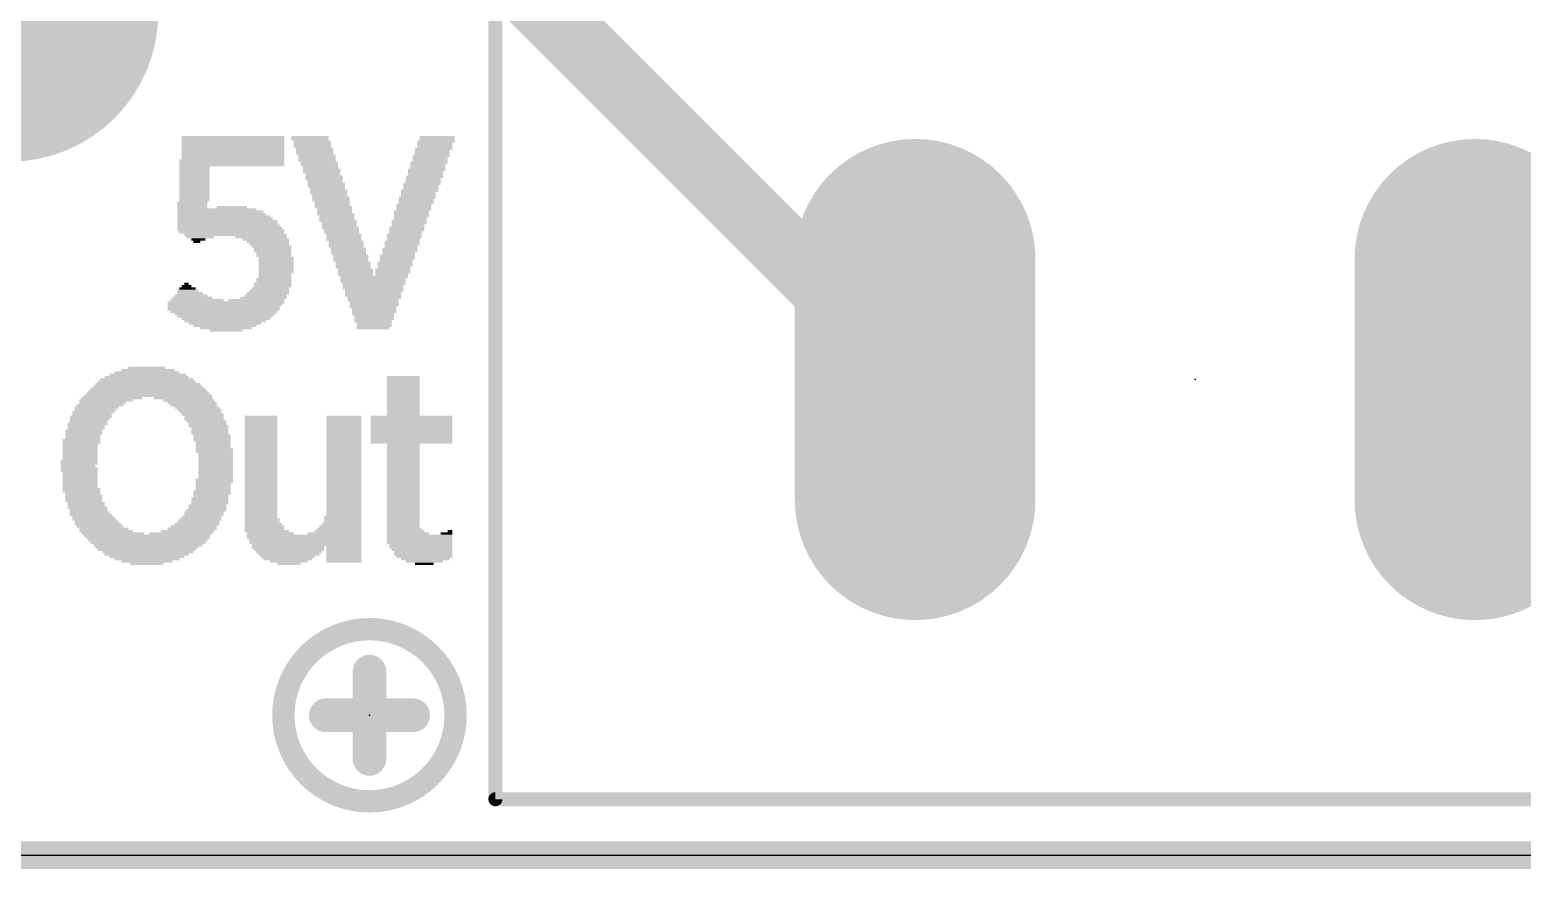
# Model space of a CAD drawing. Extents: x -1.3 to 65.2, y -0.1 to 30.9.
# Drawn here: x 11.01 to 24.56, y -0.13 to 7.49 of the extents above; entities that cross this region are included whole.
import ezdxf

# ---------------------------------------------------------------- set-up
doc = ezdxf.new("R2010")
doc.units = 0
for name, color, linetype in [('1', 12, 'CONTINUOUS'), ('16', 132, 'CONTINUOUS'), ('17', 110, 'CONTINUOUS'), ('20', 40, 'CONTINUOUS'), ('200', 40, 'CONTINUOUS'), ('21', 40, 'CONTINUOUS'), ('23', 53, 'CONTINUOUS')]:
    doc.layers.add(name, color=color, linetype=linetype)

# ---------------------------------------------------------------- blocks, each defined once
blk = doc.blocks.new('LONGP100')
at = {"const_width": 1}
blk.add_lwpolyline([(-0.5, 0), (0.5, 0)], dxfattribs=at)
at = {"const_width": 0.5}
for points in [[(-0.5, 0.25, 1), (-0.5, -0.25)], [(0.5, -0.25, 1), (0.5, 0.25)]]:
    blk.add_lwpolyline(points, format="xyb", dxfattribs=at)
blk = doc.blocks.new('RECT')
blk.add_solid([(-0.5, -0.5), (0.5, -0.5), (-0.5, 0.5), (0.5, 0.5)])

msp = doc.modelspace()

# ---------------------------------------------------------------- linework, layer by layer
at = {"layer": '1', "const_width": 0.6096}
msp.add_lwpolyline([(15.367, 8.001), (19.05, 4.318)], dxfattribs=at)
at = {"layer": '1', "const_width": 0.3048}
msp.add_lwpolyline([(18.9422, 4.2102, 1), (19.1578, 4.4258)], format="xyb", dxfattribs=at)
at = {"layer": '16', "const_width": 0.254}
msp.add_lwpolyline([(0, 0), (65.024, 0)], dxfattribs=at)
at = {"layer": '20'}
msp.add_line((3, 0), (62, 0), dxfattribs=at)
at = {"layer": '21'}
for points, const_width in [([(15.24, 0.508), (15.24, 9.398)], 0.127), ([(14.097, 1.6668), (14.097, 0.8732)], 0.3048), ([(14.4938, 1.27), (13.7001, 1.27)], 0.3048), ([(27.94, 0.508), (15.24, 0.508)], 0.127)]:
    msp.add_lwpolyline(points, dxfattribs=dict(at, const_width=const_width))
for points, const_width in [([(14.097, 0.4883, 1), (14.097, 2.0517, 1), (14.097, 0.4883)], 0.2032), ([(14.1732, 1.6668, 1), (14.0208, 1.6668)], 0.1524), ([(13.7001, 1.3462, 1), (13.7001, 1.1938)], 0.1524), ([(14.4938, 1.1938, 1), (14.4938, 1.3462)], 0.1524), ([(14.0208, 0.8732, 1), (14.1732, 0.8732)], 0.1524), ([(15.24, 0.5397, 1), (15.24, 0.4763)], 0.0635), ([(15.2082, 0.508, 1), (15.2718, 0.508)], 0.0635)]:
    msp.add_lwpolyline(points, format="xyb", dxfattribs=dict(at, const_width=const_width))
at = {"layer": '23'}
for p in [(21.59, 4.318), (14.097, 1.27)]:
    msp.add_point(p, dxfattribs=at)

# ---------------------------------------------------------------- block references
at = {"layer": '17', "xscale": 2.7, "yscale": 2.7}
msp.add_blockref('LONGP100', (9.48, 7.646), dxfattribs=at)
msp.add_blockref('LONGP100', (9.48, 7.646), dxfattribs=at)
at = {"layer": '17', "xscale": 2.1844, "yscale": 2.1844, "rotation": 270}
for p in [(19.05, 4.318), (19.05, 4.318), (24.13, 4.318), (24.13, 4.318)]:
    msp.add_blockref('LONGP100', p, dxfattribs=at)
at = {"layer": '200'}
for p, xscale, yscale in [((12.8588, 6.5193), 0.9322, 0.0211), ((12.8588, 6.4982), 0.9322, 0.0211), ((13.5572, 6.5193), 0.3378, 0.0211), ((13.5572, 6.4982), 0.3378, 0.0211), ((14.7104, 6.5193), 0.3175, 0.0211), ((14.7104, 6.4982), 0.3175, 0.0211), ((12.8588, 6.477), 0.9322, 0.0213), ((12.8588, 6.4558), 0.9322, 0.0211), ((12.8588, 6.4347), 0.9322, 0.0211), ((12.8588, 6.4135), 0.9322, 0.0213), ((12.8588, 6.3923), 0.9322, 0.0211), ((12.8588, 6.3712), 0.9322, 0.0211), ((13.5788, 6.477), 0.3404, 0.0213), ((13.5788, 6.4558), 0.3404, 0.0211), ((13.5788, 6.4347), 0.3404, 0.0211), ((13.6004, 6.4135), 0.3378, 0.0213), ((13.6004, 6.3923), 0.3378, 0.0211), ((13.6004, 6.3712), 0.3378, 0.0211), ((14.6799, 6.4135), 0.3378, 0.0213), ((14.6685, 6.3923), 0.315, 0.0211), ((14.6685, 6.3712), 0.315, 0.0211), ((14.6901, 6.4558), 0.3175, 0.0211), ((14.6901, 6.4347), 0.3175, 0.0211), ((14.7003, 6.477), 0.3378, 0.0213), ((12.8486, 6.3077), 0.9525, 0.0211), ((12.8486, 6.2865), 0.9525, 0.0213), ((12.8486, 6.2653), 0.9525, 0.0211), ((12.5095, 6.2442), 0.2743, 0.0211), ((12.5095, 6.223), 0.2743, 0.0213), ((12.8588, 6.35), 0.9322, 0.0213), ((12.8588, 6.3288), 0.9322, 0.0211), ((13.6208, 6.35), 0.3378, 0.0213), ((13.6208, 6.3288), 0.3378, 0.0211), ((13.6208, 6.3077), 0.3378, 0.0211), ((13.6423, 6.2865), 0.3404, 0.0213), ((13.6423, 6.2653), 0.3404, 0.0211), ((13.6525, 6.2442), 0.32, 0.0211), ((13.6627, 6.223), 0.3404, 0.0213), ((14.6164, 6.223), 0.3378, 0.0213), ((14.6368, 6.2865), 0.3378, 0.0213), ((14.6266, 6.2653), 0.3175, 0.0211), ((14.6266, 6.2442), 0.3175, 0.0211), ((14.6571, 6.35), 0.3378, 0.0213), ((14.6469, 6.3288), 0.3175, 0.0211), ((14.6469, 6.3077), 0.3175, 0.0211), ((12.5095, 6.2018), 0.2743, 0.0211), ((12.5095, 6.1807), 0.2743, 0.0211), ((12.5095, 6.1595), 0.2743, 0.0213), ((12.5095, 6.1383), 0.2743, 0.0211), ((12.5095, 6.1172), 0.2743, 0.0211), ((12.5095, 6.096), 0.2743, 0.0213), ((13.6627, 6.2018), 0.3404, 0.0211), ((13.6741, 6.1807), 0.3175, 0.0211), ((13.6843, 6.1595), 0.3378, 0.0213), ((13.6843, 6.1383), 0.3378, 0.0211), ((13.7058, 6.096), 0.3404, 0.0213), ((13.6944, 6.1172), 0.3175, 0.0211), ((14.5732, 6.096), 0.3378, 0.0213), ((14.5948, 6.1595), 0.3404, 0.0213), ((14.5834, 6.1383), 0.3175, 0.0211), ((14.5834, 6.1172), 0.3175, 0.0211), ((14.6063, 6.2018), 0.3175, 0.0211), ((14.6063, 6.1807), 0.3175, 0.0211), ((12.5095, 6.0748), 0.2743, 0.0211), ((12.5095, 6.0537), 0.2743, 0.0211), ((12.5095, 6.0325), 0.2743, 0.0213), ((12.5095, 6.0113), 0.2743, 0.0211), ((12.5095, 5.9902), 0.2743, 0.0211), ((12.5095, 5.969), 0.2743, 0.0213), ((13.7058, 6.0748), 0.3404, 0.0211), ((13.7274, 6.0325), 0.3378, 0.0213), ((13.7274, 6.0113), 0.3378, 0.0211), ((13.7173, 6.0537), 0.3175, 0.0211), ((13.7477, 5.969), 0.3378, 0.0213), ((13.7376, 5.9902), 0.3175, 0.0211), ((14.5301, 5.969), 0.3378, 0.0213), ((14.5529, 6.0325), 0.3378, 0.0213), ((14.5415, 6.0113), 0.315, 0.0211), ((14.5415, 5.9902), 0.315, 0.0211), ((14.5631, 6.0748), 0.3175, 0.0211), ((14.5631, 6.0537), 0.3175, 0.0211), ((12.7114, 5.8632), 0.7188, 0.0211), ((12.7533, 5.8208), 0.8026, 0.0211), ((12.4892, 5.9267), 0.2743, 0.0211), ((12.4892, 5.9055), 0.2743, 0.0213), ((12.4892, 5.8843), 0.2743, 0.0211), ((12.7432, 5.842), 0.7823, 0.0213), ((12.5095, 5.9478), 0.2743, 0.0211), ((12.8473, 5.8843), 0.2743, 0.0211), ((13.7477, 5.9478), 0.3378, 0.0211), ((13.7579, 5.9267), 0.3175, 0.0211), ((13.7579, 5.9055), 0.3175, 0.0213), ((13.7693, 5.8843), 0.3404, 0.0211), ((13.7808, 5.8632), 0.3175, 0.0211), ((13.7808, 5.842), 0.3175, 0.0213), ((13.7909, 5.8208), 0.3378, 0.0211), ((14.4793, 5.842), 0.3175, 0.0213), ((14.4793, 5.8208), 0.3175, 0.0211), ((14.4996, 5.9055), 0.3175, 0.0213), ((14.4996, 5.8843), 0.3175, 0.0211), ((14.4996, 5.8632), 0.3175, 0.0211), ((14.5199, 5.9478), 0.3175, 0.0211), ((14.5199, 5.9267), 0.3175, 0.0211), ((12.7749, 5.7997), 0.8458, 0.0211), ((12.8067, 5.7573), 0.9093, 0.0211), ((12.8067, 5.7362), 0.9093, 0.0211), ((12.8168, 5.715), 0.9296, 0.0213), ((12.7851, 5.7785), 0.8661, 0.0213), ((12.8283, 5.6938), 0.9525, 0.0211), ((13.8011, 5.7997), 0.3175, 0.0211), ((13.8011, 5.7785), 0.3175, 0.0213), ((13.8113, 5.7573), 0.3378, 0.0211), ((13.8328, 5.6938), 0.3404, 0.0211), ((13.8214, 5.7362), 0.3175, 0.0211), ((13.8214, 5.715), 0.3175, 0.0213), ((14.4361, 5.6938), 0.3175, 0.0211), ((14.4564, 5.7573), 0.3175, 0.0211), ((14.4564, 5.7362), 0.3175, 0.0211), ((14.4463, 5.715), 0.2972, 0.0213), ((14.4678, 5.7785), 0.2946, 0.0213), ((14.4793, 5.7997), 0.3175, 0.0211), ((12.8384, 5.6727), 0.9728, 0.0211), ((12.8486, 5.6515), 0.9525, 0.0213), ((12.8803, 5.6303), 0.9296, 0.0211), ((12.5628, 5.6092), 0.254, 0.0211), ((12.5425, 5.588), 0.127, 0.0213), ((12.5311, 5.5668), 0.0635, 0.0211), ((13.1128, 5.6092), 0.4648, 0.0211), ((13.1547, 5.588), 0.4216, 0.0213), ((13.175, 5.5668), 0.381, 0.0211), ((13.1864, 5.5457), 0.3581, 0.0211), ((13.8443, 5.6727), 0.3175, 0.0211), ((13.8443, 5.6515), 0.3175, 0.0213), ((13.8646, 5.6303), 0.3175, 0.0211), ((13.8646, 5.6092), 0.3175, 0.0211), ((13.8646, 5.588), 0.3175, 0.0213), ((13.8849, 5.5668), 0.3175, 0.0211), ((13.8849, 5.5457), 0.3175, 0.0211), ((14.3929, 5.5668), 0.3175, 0.0211), ((14.3929, 5.5457), 0.3175, 0.0211), ((14.4145, 5.6303), 0.315, 0.0211), ((14.4145, 5.6092), 0.315, 0.0211), ((14.4043, 5.588), 0.2946, 0.0213), ((14.4361, 5.6727), 0.3175, 0.0211), ((14.4247, 5.6515), 0.2946, 0.0213), ((13.208, 5.5245), 0.3607, 0.0213), ((13.2194, 5.5033), 0.3378, 0.0211), ((13.2194, 5.4822), 0.3378, 0.0211), ((13.2296, 5.461), 0.3175, 0.0213), ((13.2296, 5.4398), 0.3175, 0.0211), ((13.2499, 5.4187), 0.3175, 0.0211), ((13.8849, 5.5245), 0.3175, 0.0213), ((13.9078, 5.5033), 0.3175, 0.0211), ((13.9078, 5.4822), 0.3175, 0.0211), ((13.9078, 5.461), 0.3175, 0.0213), ((13.9281, 5.4398), 0.3175, 0.0211), ((13.9281, 5.4187), 0.3175, 0.0211), ((14.3523, 5.4398), 0.3175, 0.0211), ((14.3523, 5.4187), 0.3175, 0.0211), ((14.3624, 5.461), 0.2972, 0.0213), ((14.3726, 5.5033), 0.3175, 0.0211), ((14.3726, 5.4822), 0.3175, 0.0211), ((14.3828, 5.5245), 0.2972, 0.0213), ((13.2499, 5.3975), 0.3175, 0.0213), ((13.2499, 5.3763), 0.3175, 0.0211), ((13.2499, 5.3552), 0.3175, 0.0211), ((13.2499, 5.334), 0.3175, 0.0213), ((13.2499, 5.3128), 0.3175, 0.0211), ((13.2499, 5.2917), 0.3175, 0.0211), ((13.9281, 5.3975), 0.3175, 0.0213), ((13.9484, 5.3763), 0.3175, 0.0211), ((13.9484, 5.3552), 0.3175, 0.0211), ((13.9484, 5.334), 0.3175, 0.0213), ((13.9713, 5.3128), 0.3175, 0.0211), ((13.9713, 5.2917), 0.3175, 0.0211), ((14.3091, 5.3128), 0.3175, 0.0211), ((14.3091, 5.2917), 0.3175, 0.0211), ((14.3294, 5.3763), 0.3175, 0.0211), ((14.3294, 5.3552), 0.3175, 0.0211), ((14.3193, 5.334), 0.2972, 0.0213), ((14.3408, 5.3975), 0.2946, 0.0213), ((12.446, 5.1435), 0.1473, 0.0213), ((12.4358, 5.1647), 0.0864, 0.0211), ((12.4358, 5.1858), 0.0406, 0.0211), ((13.1966, 5.1435), 0.3378, 0.0213), ((13.2194, 5.1858), 0.3378, 0.0211), ((13.2194, 5.1647), 0.3378, 0.0211), ((13.2296, 5.2282), 0.3175, 0.0211), ((13.2296, 5.207), 0.3175, 0.0213), ((13.2398, 5.2705), 0.2972, 0.0213), ((13.2398, 5.2493), 0.2972, 0.0211), ((13.9713, 5.2705), 0.3175, 0.0213), ((14.1402, 5.2493), 0.6147, 0.0211), ((14.1288, 5.2282), 0.5918, 0.0211), ((14.1288, 5.207), 0.5918, 0.0213), ((14.1389, 5.1858), 0.5715, 0.0211), ((14.1288, 5.1647), 0.5512, 0.0211), ((14.1288, 5.1435), 0.5512, 0.0213), ((14.2989, 5.2705), 0.2972, 0.0213), ((12.7953, 5.0165), 1.0592, 0.0213), ((12.5311, 5.0377), 0.4851, 0.0211), ((12.4892, 5.0588), 0.3607, 0.0211), ((12.4778, 5.08), 0.2972, 0.0213), ((12.4676, 5.1012), 0.2311, 0.0211), ((12.4473, 5.1223), 0.1905, 0.0211), ((13.0708, 5.0377), 0.508, 0.0211), ((13.1343, 5.0588), 0.4216, 0.0211), ((13.1547, 5.08), 0.381, 0.0213), ((13.175, 5.1012), 0.381, 0.0211), ((13.1864, 5.1223), 0.3581, 0.0211), ((14.1402, 5.1223), 0.5283, 0.0211), ((14.13, 5.1012), 0.508, 0.0211), ((14.13, 5.08), 0.508, 0.0213), ((14.1402, 5.0588), 0.4877, 0.0211), ((14.1288, 5.0377), 0.4648, 0.0211), ((14.1389, 5.0165), 0.4445, 0.0213), ((12.7851, 4.9953), 1.0389, 0.0211), ((12.7737, 4.9742), 1.016, 0.0211), ((12.7737, 4.953), 1.016, 0.0213), ((12.7749, 4.9318), 0.9728, 0.0211), ((12.7838, 4.9107), 0.9093, 0.0211), ((12.7851, 4.8895), 0.8661, 0.0213), ((12.7953, 4.8683), 0.8052, 0.0211), ((14.1389, 4.9953), 0.4445, 0.0211), ((14.1288, 4.9742), 0.4242, 0.0211), ((14.13, 4.9107), 0.381, 0.0211), ((14.1402, 4.953), 0.4013, 0.0213), ((14.1402, 4.9318), 0.4013, 0.0211), ((14.1402, 4.8895), 0.3607, 0.0213), ((14.1402, 4.8683), 0.3607, 0.0211), ((12.7851, 4.8472), 0.7391, 0.0211), ((12.7838, 4.826), 0.6553, 0.0213), ((12.7851, 4.8048), 0.5715, 0.0211), ((12.7953, 4.7837), 0.4648, 0.0211), ((12.7953, 4.7625), 0.2972, 0.0213), ((14.1288, 4.8472), 0.3378, 0.0211), ((14.1389, 4.826), 0.3175, 0.0213), ((14.1389, 4.8048), 0.3175, 0.0211), ((14.1288, 4.7837), 0.2972, 0.0211), ((12.0752, 4.3392), 0.762, 0.0211), ((12.0866, 4.3603), 0.6985, 0.0211), ((12.0764, 4.3815), 0.5918, 0.0213), ((12.0866, 4.4027), 0.4851, 0.0211), ((12.0764, 4.4238), 0.3378, 0.0211), ((14.4043, 4.3392), 0.2946, 0.0211), ((12.0866, 4.191), 1.1201, 0.0213), ((12.0866, 4.2122), 1.0795, 0.0211), ((12.0866, 4.2333), 1.0389, 0.0211), ((12.0866, 4.2545), 0.9931, 0.0213), ((12.0866, 4.2757), 0.9525, 0.0211), ((12.0752, 4.2968), 0.889, 0.0211), ((12.0764, 4.318), 0.8458, 0.0213), ((14.4043, 4.318), 0.2946, 0.0213), ((14.4043, 4.2968), 0.2946, 0.0211), ((14.4043, 4.2757), 0.2946, 0.0211), ((14.4043, 4.2545), 0.2946, 0.0213), ((14.4043, 4.2333), 0.2946, 0.0211), ((14.4043, 4.2122), 0.2946, 0.0211), ((14.4043, 4.191), 0.2946, 0.0213), ((11.6205, 4.064), 0.4013, 0.0213), ((11.6523, 4.0852), 0.4242, 0.0211), ((11.6738, 4.1063), 0.4216, 0.0211), ((11.7056, 4.1275), 0.4851, 0.0213), ((11.7589, 4.1487), 0.5512, 0.0211), ((12.0866, 4.1698), 1.1659, 0.0211), ((12.4041, 4.1487), 0.5309, 0.0211), ((12.4574, 4.1275), 0.4648, 0.0213), ((12.4879, 4.1063), 0.4445, 0.0211), ((12.4993, 4.0852), 0.4216, 0.0211), ((12.5311, 4.064), 0.4039, 0.0213), ((14.4043, 4.1698), 0.2946, 0.0211), ((14.4043, 4.1487), 0.2946, 0.0211), ((14.4043, 4.1275), 0.2946, 0.0213), ((14.4043, 4.1063), 0.2946, 0.0211), ((14.4043, 4.0852), 0.2946, 0.0211), ((14.4043, 4.064), 0.2946, 0.0213), ((11.557, 3.9582), 0.3607, 0.0211), ((11.5468, 3.937), 0.3404, 0.0213), ((11.5672, 3.9793), 0.381, 0.0211), ((11.59, 4.0217), 0.381, 0.0211), ((11.5786, 4.0005), 0.3581, 0.0213), ((11.6103, 4.0428), 0.381, 0.0211), ((12.5527, 4.0428), 0.4013, 0.0211), ((12.5628, 4.0217), 0.381, 0.0211), ((12.5832, 4.0005), 0.381, 0.0213), ((12.5946, 3.9793), 0.3581, 0.0211), ((12.5946, 3.9582), 0.3581, 0.0211), ((12.6162, 3.937), 0.3607, 0.0213), ((13.1128, 3.9793), 0.2972, 0.0211), ((13.1128, 3.9582), 0.2972, 0.0211), ((13.1128, 3.937), 0.2972, 0.0213), ((13.8646, 3.9793), 0.3175, 0.0211), ((13.8646, 3.9582), 0.3175, 0.0211), ((13.8646, 3.937), 0.3175, 0.0213), ((14.478, 3.9793), 0.7417, 0.0211), ((14.478, 3.9582), 0.7417, 0.0211), ((14.478, 3.937), 0.7417, 0.0213), ((14.4043, 4.0428), 0.2946, 0.0211), ((14.4043, 4.0217), 0.2946, 0.0211), ((14.4043, 4.0005), 0.2946, 0.0213), ((11.5049, 3.8523), 0.3378, 0.0211), ((11.5049, 3.8312), 0.3378, 0.0211), ((11.4948, 3.81), 0.3175, 0.0213), ((11.4948, 3.7888), 0.3175, 0.0211), ((11.5367, 3.9158), 0.3607, 0.0211), ((11.5252, 3.8947), 0.3378, 0.0211), ((11.5252, 3.8735), 0.3378, 0.0213), ((12.6263, 3.9158), 0.3404, 0.0211), ((12.6365, 3.8947), 0.3607, 0.0211), ((12.6479, 3.8735), 0.3378, 0.0213), ((12.6479, 3.8523), 0.3378, 0.0211), ((12.6479, 3.8312), 0.3378, 0.0211), ((12.6683, 3.81), 0.3378, 0.0213), ((12.6683, 3.7888), 0.3378, 0.0211), ((13.1128, 3.9158), 0.2972, 0.0211), ((13.1128, 3.8947), 0.2972, 0.0211), ((13.1128, 3.8735), 0.2972, 0.0213), ((13.1128, 3.8523), 0.2972, 0.0211), ((13.1128, 3.8312), 0.2972, 0.0211), ((13.1128, 3.81), 0.2972, 0.0213), ((13.1128, 3.7888), 0.2972, 0.0211), ((13.8646, 3.9158), 0.3175, 0.0211), ((13.8646, 3.8947), 0.3175, 0.0211), ((13.8646, 3.8735), 0.3175, 0.0213), ((13.8646, 3.8523), 0.3175, 0.0211), ((13.8646, 3.8312), 0.3175, 0.0211), ((13.8646, 3.81), 0.3175, 0.0213), ((13.8646, 3.7888), 0.3175, 0.0211), ((14.478, 3.9158), 0.7417, 0.0211), ((14.478, 3.8947), 0.7417, 0.0211), ((14.478, 3.8735), 0.7417, 0.0213), ((14.478, 3.8523), 0.7417, 0.0211), ((14.478, 3.8312), 0.7417, 0.0211), ((14.478, 3.81), 0.7417, 0.0213), ((14.478, 3.7888), 0.7417, 0.0211), ((11.4833, 3.7677), 0.3404, 0.0211), ((11.4833, 3.7465), 0.3404, 0.0213), ((11.4719, 3.7253), 0.3175, 0.0211), ((11.4719, 3.7042), 0.3175, 0.0211), ((11.4719, 3.683), 0.3175, 0.0213), ((11.4719, 3.6618), 0.3175, 0.0211), ((12.6683, 3.7677), 0.3378, 0.0211), ((12.6784, 3.7465), 0.3175, 0.0213), ((12.6784, 3.7253), 0.3175, 0.0211), ((12.6784, 3.7042), 0.3175, 0.0211), ((12.6886, 3.683), 0.3378, 0.0213), ((12.6886, 3.6618), 0.3378, 0.0211), ((13.1128, 3.7677), 0.2972, 0.0211), ((13.1128, 3.7465), 0.2972, 0.0213), ((13.1128, 3.7253), 0.2972, 0.0211), ((13.1128, 3.7042), 0.2972, 0.0211), ((13.1128, 3.683), 0.2972, 0.0213), ((13.1128, 3.6618), 0.2972, 0.0211), ((13.8646, 3.7677), 0.3175, 0.0211), ((13.8646, 3.7465), 0.3175, 0.0213), ((13.8646, 3.7253), 0.3175, 0.0211), ((13.8646, 3.7042), 0.3175, 0.0211), ((13.8646, 3.683), 0.3175, 0.0213), ((13.8646, 3.6618), 0.3175, 0.0211), ((14.478, 3.7677), 0.7417, 0.0211), ((14.478, 3.7465), 0.7417, 0.0213), ((14.4043, 3.7253), 0.2946, 0.0211), ((14.4043, 3.7042), 0.2946, 0.0211), ((14.4043, 3.683), 0.2946, 0.0213), ((14.4043, 3.6618), 0.2946, 0.0211), ((11.4516, 3.5348), 0.3175, 0.0211), ((11.4618, 3.5772), 0.3378, 0.0211), ((11.4618, 3.556), 0.3378, 0.0213), ((11.4618, 3.5137), 0.3378, 0.0211), ((11.4719, 3.6407), 0.3175, 0.0211), ((11.4719, 3.6195), 0.3175, 0.0213), ((11.4719, 3.5983), 0.3175, 0.0211), ((12.7, 3.6407), 0.315, 0.0211), ((12.7, 3.6195), 0.315, 0.0213), ((12.7, 3.5983), 0.315, 0.0211), ((12.7, 3.5772), 0.315, 0.0211), ((12.7, 3.556), 0.315, 0.0213), ((12.7, 3.5348), 0.315, 0.0211), ((12.7, 3.5137), 0.315, 0.0211), ((13.1128, 3.6407), 0.2972, 0.0211), ((13.1128, 3.6195), 0.2972, 0.0213), ((13.1128, 3.5983), 0.2972, 0.0211), ((13.1128, 3.5772), 0.2972, 0.0211), ((13.1128, 3.556), 0.2972, 0.0213), ((13.1128, 3.5348), 0.2972, 0.0211), ((13.1128, 3.5137), 0.2972, 0.0211), ((13.8646, 3.6407), 0.3175, 0.0211), ((13.8646, 3.6195), 0.3175, 0.0213), ((13.8646, 3.5983), 0.3175, 0.0211), ((13.8646, 3.5772), 0.3175, 0.0211), ((13.8646, 3.556), 0.3175, 0.0213), ((13.8646, 3.5348), 0.3175, 0.0211), ((13.8646, 3.5137), 0.3175, 0.0211), ((14.4043, 3.6407), 0.2946, 0.0211), ((14.4043, 3.6195), 0.2946, 0.0213), ((14.4043, 3.5983), 0.2946, 0.0211), ((14.4043, 3.5772), 0.2946, 0.0211), ((14.4043, 3.556), 0.2946, 0.0213), ((14.4043, 3.5348), 0.2946, 0.0211), ((14.4043, 3.5137), 0.2946, 0.0211), ((11.4618, 3.4925), 0.3378, 0.0213), ((11.4719, 3.4713), 0.3175, 0.0211), ((11.4719, 3.4502), 0.3175, 0.0211), ((11.4719, 3.429), 0.3175, 0.0213), ((11.4719, 3.4078), 0.3175, 0.0211), ((11.4719, 3.3867), 0.3175, 0.0211), ((12.6886, 3.4078), 0.3378, 0.0211), ((12.6886, 3.3867), 0.3378, 0.0211), ((12.7, 3.4925), 0.315, 0.0213), ((12.7, 3.4713), 0.315, 0.0211), ((12.7, 3.4502), 0.315, 0.0211), ((12.7, 3.429), 0.315, 0.0213), ((13.1128, 3.4925), 0.2972, 0.0213), ((13.1128, 3.4713), 0.2972, 0.0211), ((13.1128, 3.4502), 0.2972, 0.0211), ((13.1128, 3.429), 0.2972, 0.0213), ((13.1128, 3.4078), 0.2972, 0.0211), ((13.1128, 3.3867), 0.2972, 0.0211), ((13.8646, 3.4925), 0.3175, 0.0213), ((13.8646, 3.4713), 0.3175, 0.0211), ((13.8646, 3.4502), 0.3175, 0.0211), ((13.8646, 3.429), 0.3175, 0.0213), ((13.8646, 3.4078), 0.3175, 0.0211), ((13.8646, 3.3867), 0.3175, 0.0211), ((14.4043, 3.4925), 0.2946, 0.0213), ((14.4043, 3.4713), 0.2946, 0.0211), ((14.4043, 3.4502), 0.2946, 0.0211), ((14.4043, 3.429), 0.2946, 0.0213), ((14.4043, 3.4078), 0.2946, 0.0211), ((14.4043, 3.3867), 0.2946, 0.0211), ((11.4833, 3.3232), 0.3404, 0.0211), ((11.4833, 3.302), 0.3404, 0.0213), ((11.4719, 3.3655), 0.3175, 0.0213), ((11.4719, 3.3443), 0.3175, 0.0211), ((11.5049, 3.2597), 0.3378, 0.0211), ((11.4948, 3.2808), 0.3175, 0.0211), ((12.6581, 3.2597), 0.3175, 0.0211), ((12.6683, 3.302), 0.3378, 0.0213), ((12.6683, 3.2808), 0.3378, 0.0211), ((12.6784, 3.3655), 0.3175, 0.0213), ((12.6784, 3.3443), 0.3175, 0.0211), ((12.6784, 3.3232), 0.3175, 0.0211), ((13.1128, 3.3655), 0.2972, 0.0213), ((13.1128, 3.3443), 0.2972, 0.0211), ((13.1128, 3.3232), 0.2972, 0.0211), ((13.1128, 3.302), 0.2972, 0.0213), ((13.1128, 3.2808), 0.2972, 0.0211), ((13.1128, 3.2597), 0.2972, 0.0211), ((13.8646, 3.3655), 0.3175, 0.0213), ((13.8646, 3.3443), 0.3175, 0.0211), ((13.8646, 3.3232), 0.3175, 0.0211), ((13.8646, 3.302), 0.3175, 0.0213), ((13.8646, 3.2808), 0.3175, 0.0211), ((13.8646, 3.2597), 0.3175, 0.0211), ((14.4043, 3.3655), 0.2946, 0.0213), ((14.4043, 3.3443), 0.2946, 0.0211), ((14.4043, 3.3232), 0.2946, 0.0211), ((14.4043, 3.302), 0.2946, 0.0213), ((14.4043, 3.2808), 0.2946, 0.0211), ((14.4043, 3.2597), 0.2946, 0.0211), ((11.5049, 3.2385), 0.3378, 0.0213), ((11.5049, 3.2173), 0.3378, 0.0211), ((11.5252, 3.1962), 0.3378, 0.0211), ((11.5252, 3.175), 0.3378, 0.0213), ((11.5367, 3.1538), 0.3607, 0.0211), ((11.5468, 3.1327), 0.3404, 0.0211), ((11.557, 3.1115), 0.3607, 0.0213), ((12.5946, 3.1115), 0.3581, 0.0213), ((12.6162, 3.1327), 0.3607, 0.0211), ((12.6263, 3.175), 0.3404, 0.0213), ((12.6263, 3.1538), 0.3404, 0.0211), ((12.6479, 3.2385), 0.3378, 0.0213), ((12.6479, 3.2173), 0.3378, 0.0211), ((12.6479, 3.1962), 0.3378, 0.0211), ((13.1128, 3.2385), 0.2972, 0.0213), ((13.1128, 3.2173), 0.2972, 0.0211), ((13.1128, 3.1962), 0.2972, 0.0211), ((13.1128, 3.175), 0.2972, 0.0213), ((13.1128, 3.1538), 0.2972, 0.0211), ((13.1128, 3.1327), 0.2972, 0.0211), ((13.1128, 3.1115), 0.2972, 0.0213), ((13.8646, 3.2385), 0.3175, 0.0213), ((13.8646, 3.2173), 0.3175, 0.0211), ((13.8646, 3.1962), 0.3175, 0.0211), ((13.8646, 3.175), 0.3175, 0.0213), ((13.8646, 3.1538), 0.3175, 0.0211), ((13.8646, 3.1327), 0.3175, 0.0211), ((13.8646, 3.1115), 0.3175, 0.0213), ((14.4043, 3.2385), 0.2946, 0.0213), ((14.4043, 3.2173), 0.2946, 0.0211), ((14.4043, 3.1962), 0.2946, 0.0211), ((14.4043, 3.175), 0.2946, 0.0213), ((14.4043, 3.1538), 0.2946, 0.0211), ((14.4043, 3.1327), 0.2946, 0.0211), ((14.4043, 3.1115), 0.2946, 0.0213), ((11.5672, 3.0903), 0.381, 0.0211), ((11.59, 3.0692), 0.381, 0.0211), ((11.6002, 3.048), 0.4013, 0.0213), ((11.6319, 3.0057), 0.4242, 0.0211), ((11.6205, 3.0268), 0.4013, 0.0211), ((11.6523, 2.9845), 0.4242, 0.0213), ((12.4993, 2.9845), 0.4216, 0.0213), ((12.5311, 3.0057), 0.4039, 0.0211), ((12.5425, 3.0268), 0.381, 0.0211), ((12.5628, 3.048), 0.381, 0.0213), ((12.573, 3.0692), 0.3607, 0.0211), ((12.5946, 3.0903), 0.3581, 0.0211), ((13.1343, 3.0057), 0.3404, 0.0211), ((13.1128, 3.0903), 0.2972, 0.0211), ((13.1128, 3.0692), 0.2972, 0.0211), ((13.1229, 3.048), 0.3175, 0.0213), ((13.1229, 3.0268), 0.3175, 0.0211), ((13.1445, 2.9845), 0.3607, 0.0213), ((13.8328, 2.9845), 0.381, 0.0213), ((13.843, 3.0057), 0.3607, 0.0211), ((13.8544, 3.0692), 0.3378, 0.0211), ((13.8544, 3.048), 0.3378, 0.0213), ((13.8544, 3.0268), 0.3378, 0.0211), ((13.8646, 3.0903), 0.3175, 0.0211), ((14.4043, 3.0903), 0.2946, 0.0211), ((14.4043, 3.0692), 0.2946, 0.0211), ((14.4043, 3.048), 0.2946, 0.0213), ((14.4043, 3.0268), 0.2946, 0.0211), ((14.4043, 3.0057), 0.2946, 0.0211), ((14.4043, 2.9845), 0.2946, 0.0213), ((11.6853, 2.9633), 0.4445, 0.0211), ((11.7056, 2.9422), 0.4851, 0.0211), ((11.7691, 2.921), 0.5715, 0.0213), ((12.0752, 2.8998), 1.143, 0.0211), ((12.0866, 2.8787), 1.1201, 0.0211), ((12.0866, 2.8575), 1.0795, 0.0213), ((12.0866, 2.8363), 1.0389, 0.0211), ((12.3838, 2.921), 0.5715, 0.0213), ((12.446, 2.9422), 0.4877, 0.0211), ((12.4879, 2.9633), 0.4445, 0.0211), ((13.1445, 2.9633), 0.3607, 0.0211), ((13.1648, 2.9422), 0.4013, 0.0211), ((13.5039, 2.8998), 1.0389, 0.0211), ((13.5039, 2.8787), 1.0389, 0.0211), ((13.1966, 2.921), 0.4242, 0.0213), ((13.5153, 2.8575), 1.016, 0.0213), ((13.5153, 2.8363), 1.016, 0.0211), ((13.7795, 2.921), 0.4877, 0.0213), ((13.8113, 2.9422), 0.4242, 0.0211), ((13.8227, 2.9633), 0.4013, 0.0211), ((14.4145, 2.9633), 0.315, 0.0211), ((14.4259, 2.9422), 0.3378, 0.0211), ((14.4475, 2.921), 0.381, 0.0213), ((14.5529, 2.8998), 0.5918, 0.0211), ((14.5529, 2.8787), 0.5918, 0.0211), ((14.5529, 2.8575), 0.5918, 0.0213), ((14.5529, 2.8363), 0.5918, 0.0211), ((14.7955, 2.921), 0.1067, 0.0213), ((14.8273, 2.9422), 0.0432, 0.0211), ((12.0866, 2.8152), 0.9931, 0.0211), ((12.0764, 2.794), 0.9322, 0.0213), ((12.0752, 2.7728), 0.889, 0.0211), ((12.0866, 2.7517), 0.8255, 0.0211), ((12.0752, 2.7305), 0.762, 0.0213), ((12.0764, 2.7093), 0.6782, 0.0211), ((13.5255, 2.8152), 0.9957, 0.0211), ((13.3566, 2.794), 0.6579, 0.0213), ((13.368, 2.7728), 0.635, 0.0211), ((13.3668, 2.7517), 0.5918, 0.0211), ((13.3668, 2.7305), 0.5512, 0.0213), ((13.3553, 2.7093), 0.4877, 0.0211), ((13.8646, 2.794), 0.3175, 0.0213), ((13.8646, 2.7728), 0.3175, 0.0211), ((13.8646, 2.7517), 0.3175, 0.0211), ((13.8646, 2.7305), 0.3175, 0.0213), ((13.8646, 2.7093), 0.3175, 0.0211), ((14.5631, 2.8152), 0.5715, 0.0211), ((14.5631, 2.794), 0.5715, 0.0213), ((14.5732, 2.7728), 0.5512, 0.0211), ((14.5847, 2.7517), 0.5283, 0.0211), ((14.5847, 2.7305), 0.5283, 0.0213), ((14.5948, 2.7093), 0.508, 0.0211), ((12.0764, 2.6882), 0.5918, 0.0211), ((12.0764, 2.667), 0.4648, 0.0213), ((12.0764, 2.6458), 0.2972, 0.0211), ((13.3566, 2.6882), 0.4445, 0.0211), ((13.3668, 2.667), 0.3378, 0.0213), ((13.3668, 2.6458), 0.2108, 0.0211), ((13.8646, 2.6882), 0.3175, 0.0211), ((13.8646, 2.667), 0.3175, 0.0213), ((14.605, 2.6882), 0.442, 0.0211), ((14.5948, 2.667), 0.3404, 0.0213), ((14.5948, 2.6458), 0.1676, 0.0211)]:
    msp.add_blockref('RECT', p, dxfattribs=dict(at, xscale=xscale, yscale=yscale))

doc.saveas('drawing.dxf')
